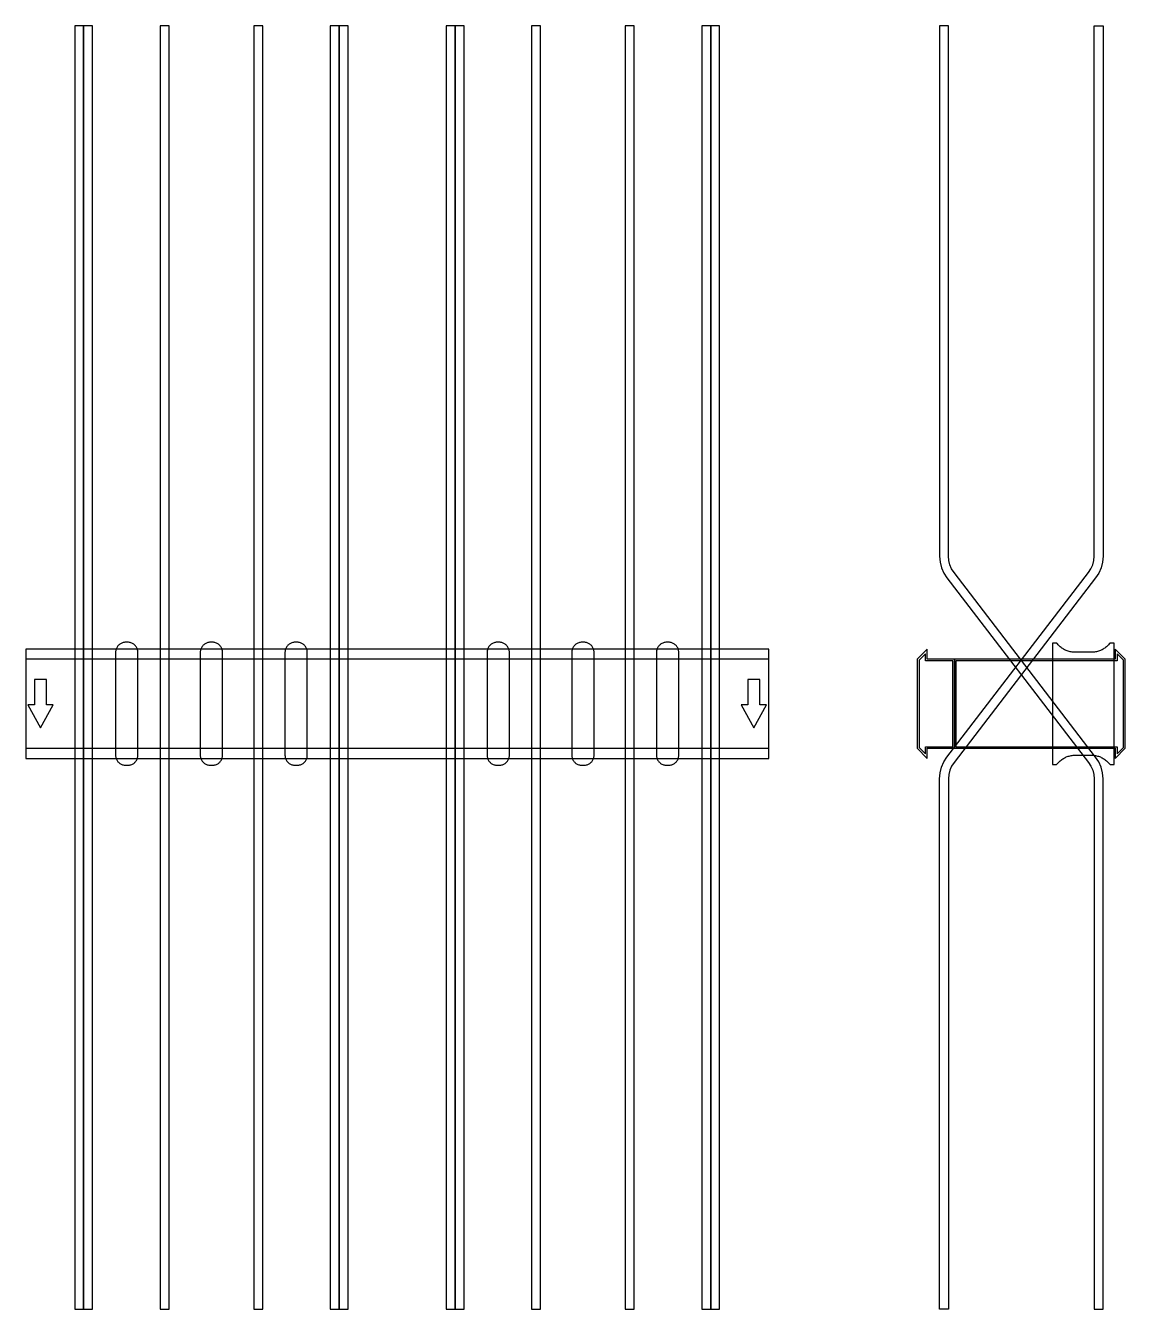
# Model space of a CAD drawing. Extents: x 0 to 1480, y -815 to 913.
import ezdxf

# ---------------------------------------------------------------- set-up
doc = ezdxf.new("R2010")
doc.units = 0
doc.layers.add('Halfen', color=7, linetype='CONTINUOUS')

msp = doc.modelspace()

# ---------------------------------------------------------------- linework, layer by layer
at = {"layer": 'Halfen', "color": 7}
for points in [[(78, -815.455), (78, 913.129), (66, 913.129), (66, -815.455)], [(90, -815.455), (90, 913.129), (78, 913.129), (78, -815.455)], [(193, -815.455), (193, 913.129), (181, 913.129), (181, -815.455)], [(319, -815.455), (319, 913.129), (307, 913.129), (307, -815.455)], [(422, -815.455), (422, 913.129), (410, 913.129), (410, -815.455)], [(434, -815.455), (434, 913.129), (422, 913.129), (422, -815.455)], [(578, -815.455), (578, 913.129), (566, 913.129), (566, -815.455)], [(590, -815.455), (590, 913.129), (578, 913.129), (578, -815.455)], [(693, -815.455), (693, 913.129), (681, 913.129), (681, -815.455)], [(819, -815.455), (819, 913.129), (807, 913.129), (807, -815.455)], [(922, -815.455), (922, 913.129), (910, 913.129), (910, -815.455)], [(934, -815.455), (934, 913.129), (922, 913.129), (922, -815.455)], [(1450, -815.455), (1450, -100.956), (1449.359, -93.137), (1447.453, -85.527), (1444.332, -78.329), (1440.081, -71.735), (1249.439, 176.714), (1246.251, 181.659), (1243.911, 187.057), (1242.481, 192.765), (1242, 198.629), (1242, 252.129), (1242, 913.129), (1230, 913.129), (1230, 252.129), (1230, 198.629), (1230.641, 190.81), (1232.547, 183.2), (1235.668, 176.002), (1239.919, 169.409), (1430.561, -79.04), (1433.749, -83.986), (1436.089, -89.384), (1437.519, -95.092), (1438, -100.956), (1438, -815.455)], [(1230, -815.455), (1230, -100.956), (1230.641, -93.137), (1232.547, -85.527), (1235.668, -78.329), (1239.919, -71.735), (1430.561, 176.714), (1433.749, 181.659), (1436.089, 187.057), (1437.519, 192.765), (1438, 198.629), (1438, 252.129), (1438, 913.129), (1450, 913.129), (1450, 252.129), (1450, 198.629), (1449.359, 190.81), (1447.453, 183.2), (1444.332, 176.002), (1440.081, 169.409), (1249.439, -79.04), (1246.251, -83.986), (1243.911, -89.384), (1242.481, -95.092), (1242, -100.956), (1242, -815.455)], [(0, -73.5), (1000, -73.5), (1000, 73.5), (0, 73.5)], [(151, -69.3), (151, -56.8), (151, 69.3), (150.958, 70.359), (150.834, 71.412), (150.627, 72.452), (150.339, 73.472), (149.972, 74.466), (149.529, 75.429), (149.011, 76.354), (148.422, 77.235), (147.765, 78.068), (147.046, 78.846), (146.268, 79.565), (145.435, 80.222), (144.554, 80.811), (143.629, 81.329), (142.666, 81.772), (141.672, 82.139), (140.652, 82.427), (139.612, 82.634), (138.559, 82.758), (137.5, 82.8), (134.5, 82.8), (133.441, 82.758), (132.388, 82.634), (131.348, 82.427), (130.328, 82.139), (129.334, 81.772), (128.371, 81.329), (127.446, 80.811), (126.565, 80.222), (125.732, 79.565), (124.954, 78.846), (124.235, 78.068), (123.578, 77.235), (122.989, 76.354), (122.471, 75.429), (122.028, 74.466), (121.661, 73.472), (121.373, 72.452), (121.166, 71.412), (121.042, 70.359), (121, 69.3), (121, -56.8), (121, -69.3), (121.042, -70.359), (121.166, -71.412), (121.373, -72.452), (121.661, -73.472), (122.028, -74.466), (122.471, -75.429), (122.989, -76.354), (123.578, -77.235), (124.235, -78.068), (124.954, -78.846), (125.732, -79.565), (126.565, -80.222), (127.446, -80.811), (128.371, -81.329), (129.334, -81.772), (130.328, -82.139), (131.348, -82.427), (132.388, -82.634), (133.441, -82.758), (134.5, -82.8), (137.5, -82.8), (138.559, -82.758), (139.612, -82.634), (140.652, -82.427), (141.672, -82.139), (142.666, -81.772), (143.629, -81.329), (144.554, -80.811), (145.435, -80.222), (146.268, -79.565), (147.046, -78.846), (147.765, -78.068), (148.422, -77.235), (149.011, -76.354), (149.529, -75.429), (149.972, -74.466), (150.339, -73.472), (150.627, -72.452), (150.834, -71.412), (150.958, -70.359), (151, -69.3)], [(265, -69.3), (265, -56.8), (265, 69.3), (264.958, 70.359), (264.834, 71.412), (264.627, 72.452), (264.339, 73.472), (263.972, 74.466), (263.529, 75.429), (263.011, 76.354), (262.422, 77.235), (261.765, 78.068), (261.046, 78.846), (260.268, 79.565), (259.435, 80.222), (258.554, 80.811), (257.629, 81.329), (256.666, 81.772), (255.672, 82.139), (254.652, 82.427), (253.612, 82.634), (252.559, 82.758), (251.5, 82.8), (248.5, 82.8), (247.441, 82.758), (246.388, 82.634), (245.348, 82.427), (244.328, 82.139), (243.334, 81.772), (242.371, 81.329), (241.446, 80.811), (240.565, 80.222), (239.732, 79.565), (238.954, 78.846), (238.235, 78.068), (237.578, 77.235), (236.989, 76.354), (236.471, 75.429), (236.028, 74.466), (235.661, 73.472), (235.373, 72.452), (235.166, 71.412), (235.042, 70.359), (235, 69.3), (235, -56.8), (235, -69.3), (235.042, -70.359), (235.166, -71.412), (235.373, -72.452), (235.661, -73.472), (236.028, -74.466), (236.471, -75.429), (236.989, -76.354), (237.578, -77.235), (238.235, -78.068), (238.954, -78.846), (239.732, -79.565), (240.565, -80.222), (241.446, -80.811), (242.371, -81.329), (243.334, -81.772), (244.328, -82.139), (245.348, -82.427), (246.388, -82.634), (247.441, -82.758), (248.5, -82.8), (251.5, -82.8), (252.559, -82.758), (253.612, -82.634), (254.652, -82.427), (255.672, -82.139), (256.666, -81.772), (257.629, -81.329), (258.554, -80.811), (259.435, -80.222), (260.268, -79.565), (261.046, -78.846), (261.765, -78.068), (262.422, -77.235), (263.011, -76.354), (263.529, -75.429), (263.972, -74.466), (264.339, -73.472), (264.627, -72.452), (264.834, -71.412), (264.958, -70.359), (265, -69.3)], [(379, -69.3), (379, -56.8), (379, 69.3), (378.958, 70.359), (378.834, 71.412), (378.627, 72.452), (378.339, 73.472), (377.972, 74.466), (377.529, 75.429), (377.011, 76.354), (376.422, 77.235), (375.765, 78.068), (375.046, 78.846), (374.268, 79.565), (373.435, 80.222), (372.554, 80.811), (371.629, 81.329), (370.666, 81.772), (369.672, 82.139), (368.652, 82.427), (367.612, 82.634), (366.559, 82.758), (365.5, 82.8), (362.5, 82.8), (361.441, 82.758), (360.388, 82.634), (359.348, 82.427), (358.328, 82.139), (357.334, 81.772), (356.371, 81.329), (355.446, 80.811), (354.565, 80.222), (353.732, 79.565), (352.954, 78.846), (352.235, 78.068), (351.578, 77.235), (350.989, 76.354), (350.471, 75.429), (350.028, 74.466), (349.661, 73.472), (349.373, 72.452), (349.166, 71.412), (349.042, 70.359), (349, 69.3), (349, -56.8), (349, -69.3), (349.042, -70.359), (349.166, -71.412), (349.373, -72.452), (349.661, -73.472), (350.028, -74.466), (350.471, -75.429), (350.989, -76.354), (351.578, -77.235), (352.235, -78.068), (352.954, -78.846), (353.732, -79.565), (354.565, -80.222), (355.446, -80.811), (356.371, -81.329), (357.334, -81.772), (358.328, -82.139), (359.348, -82.427), (360.388, -82.634), (361.441, -82.758), (362.5, -82.8), (365.5, -82.8), (366.559, -82.758), (367.612, -82.634), (368.652, -82.427), (369.672, -82.139), (370.666, -81.772), (371.629, -81.329), (372.554, -80.811), (373.435, -80.222), (374.268, -79.565), (375.046, -78.846), (375.765, -78.068), (376.422, -77.235), (377.011, -76.354), (377.529, -75.429), (377.972, -74.466), (378.339, -73.472), (378.627, -72.452), (378.834, -71.412), (378.958, -70.359), (379, -69.3)], [(651, -69.3), (651, -56.8), (651, 69.3), (650.958, 70.359), (650.834, 71.412), (650.627, 72.452), (650.339, 73.472), (649.972, 74.466), (649.529, 75.429), (649.011, 76.354), (648.422, 77.235), (647.765, 78.068), (647.046, 78.846), (646.268, 79.565), (645.435, 80.222), (644.554, 80.811), (643.629, 81.329), (642.666, 81.772), (641.672, 82.139), (640.652, 82.427), (639.612, 82.634), (638.559, 82.758), (637.5, 82.8), (634.5, 82.8), (633.441, 82.758), (632.388, 82.634), (631.348, 82.427), (630.328, 82.139), (629.334, 81.772), (628.371, 81.329), (627.446, 80.811), (626.565, 80.222), (625.732, 79.565), (624.954, 78.846), (624.235, 78.068), (623.578, 77.235), (622.989, 76.354), (622.471, 75.429), (622.028, 74.466), (621.661, 73.472), (621.373, 72.452), (621.166, 71.412), (621.042, 70.359), (621, 69.3), (621, -56.8), (621, -69.3), (621.042, -70.359), (621.166, -71.412), (621.373, -72.452), (621.661, -73.472), (622.028, -74.466), (622.471, -75.429), (622.989, -76.354), (623.578, -77.235), (624.235, -78.068), (624.954, -78.846), (625.732, -79.565), (626.565, -80.222), (627.446, -80.811), (628.371, -81.329), (629.334, -81.772), (630.328, -82.139), (631.348, -82.427), (632.388, -82.634), (633.441, -82.758), (634.5, -82.8), (637.5, -82.8), (638.559, -82.758), (639.612, -82.634), (640.652, -82.427), (641.672, -82.139), (642.666, -81.772), (643.629, -81.329), (644.554, -80.811), (645.435, -80.222), (646.268, -79.565), (647.046, -78.846), (647.765, -78.068), (648.422, -77.235), (649.011, -76.354), (649.529, -75.429), (649.972, -74.466), (650.339, -73.472), (650.627, -72.452), (650.834, -71.412), (650.958, -70.359), (651, -69.3)], [(765, -69.3), (765, -56.8), (765, 69.3), (764.958, 70.359), (764.834, 71.412), (764.627, 72.452), (764.339, 73.472), (763.972, 74.466), (763.529, 75.429), (763.011, 76.354), (762.422, 77.235), (761.765, 78.068), (761.046, 78.846), (760.268, 79.565), (759.435, 80.222), (758.554, 80.811), (757.629, 81.329), (756.666, 81.772), (755.672, 82.139), (754.652, 82.427), (753.612, 82.634), (752.559, 82.758), (751.5, 82.8), (748.5, 82.8), (747.441, 82.758), (746.388, 82.634), (745.348, 82.427), (744.328, 82.139), (743.334, 81.772), (742.371, 81.329), (741.446, 80.811), (740.565, 80.222), (739.732, 79.565), (738.954, 78.846), (738.235, 78.068), (737.578, 77.235), (736.989, 76.354), (736.471, 75.429), (736.028, 74.466), (735.661, 73.472), (735.373, 72.452), (735.166, 71.412), (735.042, 70.359), (735, 69.3), (735, -56.8), (735, -69.3), (735.042, -70.359), (735.166, -71.412), (735.373, -72.452), (735.661, -73.472), (736.028, -74.466), (736.471, -75.429), (736.989, -76.354), (737.578, -77.235), (738.235, -78.068), (738.954, -78.846), (739.732, -79.565), (740.565, -80.222), (741.446, -80.811), (742.371, -81.329), (743.334, -81.772), (744.328, -82.139), (745.348, -82.427), (746.388, -82.634), (747.441, -82.758), (748.5, -82.8), (751.5, -82.8), (752.559, -82.758), (753.612, -82.634), (754.652, -82.427), (755.672, -82.139), (756.666, -81.772), (757.629, -81.329), (758.554, -80.811), (759.435, -80.222), (760.268, -79.565), (761.046, -78.846), (761.765, -78.068), (762.422, -77.235), (763.011, -76.354), (763.529, -75.429), (763.972, -74.466), (764.339, -73.472), (764.627, -72.452), (764.834, -71.412), (764.958, -70.359), (765, -69.3)], [(879, -69.3), (879, -56.8), (879, 69.3), (878.958, 70.359), (878.834, 71.412), (878.627, 72.452), (878.339, 73.472), (877.972, 74.466), (877.529, 75.429), (877.011, 76.354), (876.422, 77.235), (875.765, 78.068), (875.046, 78.846), (874.268, 79.565), (873.435, 80.222), (872.554, 80.811), (871.629, 81.329), (870.666, 81.772), (869.672, 82.139), (868.652, 82.427), (867.612, 82.634), (866.559, 82.758), (865.5, 82.8), (862.5, 82.8), (861.441, 82.758), (860.388, 82.634), (859.348, 82.427), (858.328, 82.139), (857.334, 81.772), (856.371, 81.329), (855.446, 80.811), (854.565, 80.222), (853.732, 79.565), (852.954, 78.846), (852.235, 78.068), (851.578, 77.235), (850.989, 76.354), (850.471, 75.429), (850.028, 74.466), (849.661, 73.472), (849.373, 72.452), (849.166, 71.412), (849.042, 70.359), (849, 69.3), (849, -56.8), (849, -69.3), (849.042, -70.359), (849.166, -71.412), (849.373, -72.452), (849.661, -73.472), (850.028, -74.466), (850.471, -75.429), (850.989, -76.354), (851.578, -77.235), (852.235, -78.068), (852.954, -78.846), (853.732, -79.565), (854.565, -80.222), (855.446, -80.811), (856.371, -81.329), (857.334, -81.772), (858.328, -82.139), (859.348, -82.427), (860.388, -82.634), (861.441, -82.758), (862.5, -82.8), (865.5, -82.8), (866.559, -82.758), (867.612, -82.634), (868.652, -82.427), (869.672, -82.139), (870.666, -81.772), (871.629, -81.329), (872.554, -80.811), (873.435, -80.222), (874.268, -79.565), (875.046, -78.846), (875.765, -78.068), (876.422, -77.235), (877.011, -76.354), (877.529, -75.429), (877.972, -74.466), (878.339, -73.472), (878.627, -72.452), (878.834, -71.412), (878.958, -70.359), (879, -69.3)], [(1250, -60), (1250, 60), (1213.5, 60), (1213.5, 73.5), (1200, 60), (1200, -60), (1213.5, -73.5), (1213.5, -60)], [(1480, -60), (1480, 60), (1466.5, 73.5), (1466.5, 60), (1250, 60), (1250, -60), (1466.5, -60), (1466.5, -73.5)], [(1465, -81.8), (1465, 81.8), (1461, 81.8), (1460.846, 81.797), (1460.691, 81.786), (1460.538, 81.769), (1460.385, 81.746), (1460.234, 81.715), (1460.084, 81.678), (1459.936, 81.634), (1459.789, 81.584), (1459.646, 81.527), (1459.505, 81.464), (1459.366, 81.395), (1459.231, 81.32), (1459.1, 81.239), (1458.972, 81.153), (1458.848, 81.06), (1458.728, 80.963), (1458.613, 80.86), (1458.502, 80.752), (1458.397, 80.639), (1458.296, 80.522), (1457.41, 79.491), (1456.479, 78.5), (1455.505, 77.551), (1454.491, 76.646), (1453.437, 75.787), (1452.347, 74.975), (1451.222, 74.211), (1450.064, 73.499), (1448.876, 72.838), (1447.66, 72.23), (1446.418, 71.676), (1445.153, 71.178), (1443.867, 70.736), (1442.563, 70.351), (1441.243, 70.024), (1439.911, 69.756), (1438.567, 69.547), (1437.216, 69.397), (1435.859, 69.307), (1434.5, 69.277), (1412.5, 69.277), (1411.141, 69.307), (1409.784, 69.397), (1408.433, 69.547), (1407.089, 69.756), (1405.757, 70.024), (1404.437, 70.351), (1403.133, 70.736), (1401.847, 71.178), (1400.582, 71.676), (1399.34, 72.23), (1398.124, 72.838), (1396.936, 73.499), (1395.778, 74.211), (1394.653, 74.975), (1393.563, 75.787), (1392.509, 76.646), (1391.495, 77.551), (1390.521, 78.5), (1389.59, 79.491), (1388.704, 80.522), (1388.603, 80.639), (1388.498, 80.752), (1388.387, 80.86), (1388.272, 80.963), (1388.152, 81.06), (1388.028, 81.153), (1387.9, 81.239), (1387.769, 81.32), (1387.634, 81.395), (1387.495, 81.464), (1387.354, 81.527), (1387.211, 81.584), (1387.064, 81.634), (1386.916, 81.678), (1386.766, 81.715), (1386.615, 81.746), (1386.462, 81.769), (1386.309, 81.786), (1386.154, 81.797), (1386, 81.8), (1382, 81.8), (1382, -81.8), (1386, -81.8), (1386.154, -81.797), (1386.309, -81.786), (1386.462, -81.769), (1386.615, -81.746), (1386.766, -81.715), (1386.916, -81.678), (1387.064, -81.634), (1387.211, -81.584), (1387.354, -81.527), (1387.495, -81.464), (1387.634, -81.395), (1387.769, -81.32), (1387.9, -81.239), (1388.028, -81.153), (1388.152, -81.06), (1388.272, -80.963), (1388.387, -80.86), (1388.498, -80.752), (1388.603, -80.639), (1388.704, -80.522), (1389.59, -79.491), (1390.521, -78.5), (1391.495, -77.551), (1392.509, -76.646), (1393.563, -75.787), (1394.653, -74.975), (1395.778, -74.211), (1396.936, -73.499), (1398.124, -72.838), (1399.34, -72.23), (1400.582, -71.676), (1401.847, -71.178), (1403.133, -70.736), (1404.437, -70.351), (1405.757, -70.024), (1407.089, -69.756), (1408.433, -69.547), (1409.784, -69.397), (1411.141, -69.307), (1412.5, -69.277), (1434.5, -69.277), (1435.859, -69.307), (1437.216, -69.397), (1438.567, -69.547), (1439.911, -69.756), (1441.243, -70.024), (1442.563, -70.351), (1443.867, -70.736), (1445.153, -71.178), (1446.418, -71.676), (1447.66, -72.23), (1448.876, -72.838), (1450.064, -73.499), (1451.222, -74.211), (1452.347, -74.975), (1453.437, -75.787), (1454.491, -76.646), (1455.505, -77.551), (1456.479, -78.5), (1457.41, -79.491), (1458.296, -80.522), (1458.397, -80.639), (1458.502, -80.752), (1458.613, -80.86), (1458.728, -80.963), (1458.848, -81.06), (1458.972, -81.153), (1459.1, -81.239), (1459.231, -81.32), (1459.366, -81.395), (1459.505, -81.464), (1459.646, -81.527), (1459.789, -81.584), (1459.936, -81.634), (1460.084, -81.678), (1460.234, -81.715), (1460.385, -81.746), (1460.538, -81.769), (1460.691, -81.786), (1460.846, -81.797), (1461, -81.8)], [(0, -60), (1000, -60), (1000, 60), (0, 60)], [(1248, -58), (1248, 58), (1211, 58), (1211, 67.25), (1202.5, 58.75), (1202.5, -58.75), (1211, -67.25), (1211, -58)], [(1477.5, -58.75), (1477.5, 58.75), (1469, 67.25), (1469, 58), (1252, 58), (1252, -58), (1469, -58), (1469, -67.25)], [(20, -32.5), (37, -1.5), (28, -1.5), (28, 32.5), (12, 32.5), (12, -1.5), (3, -1.5)], [(980, -32.5), (997, -1.5), (988, -1.5), (988, 32.5), (972, 32.5), (972, -1.5), (963, -1.5)]]:
    msp.add_lwpolyline(points, close=True, dxfattribs=at)

doc.saveas('drawing.dxf')
